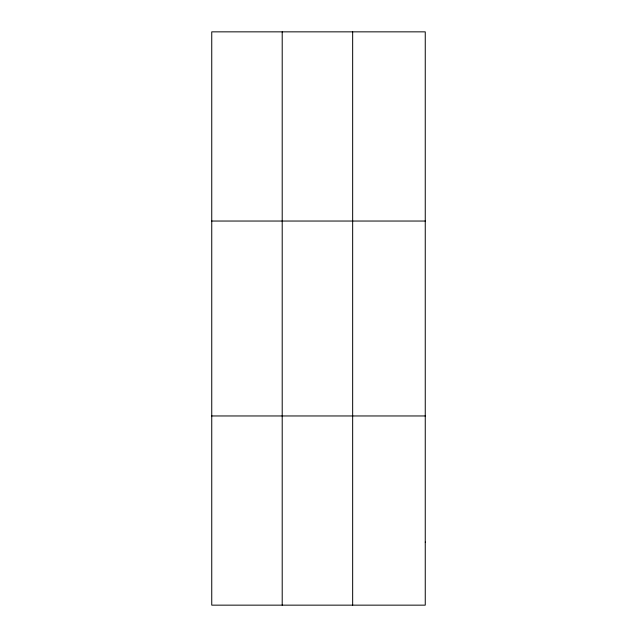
<?xml version="1.0" encoding="UTF-8"?>
<svg xmlns="http://www.w3.org/2000/svg" width="637" height="637" viewBox="0 0 637 637"><rect width="100%" height="100%" fill="white"/><g stroke="black" fill="none" stroke-linecap="round" stroke-linejoin="round"><path stroke-width="0.96" d="M282.207 605.15L282.207 31.85M352.659 605.15L352.659 31.85M211.747 221.039L425.253 221.039M211.747 415.961L425.253 415.961M425.253 542.087L425.253 605.15L211.747 605.15L211.747 31.85L425.253 31.85L425.253 542.087"/></g></svg>
